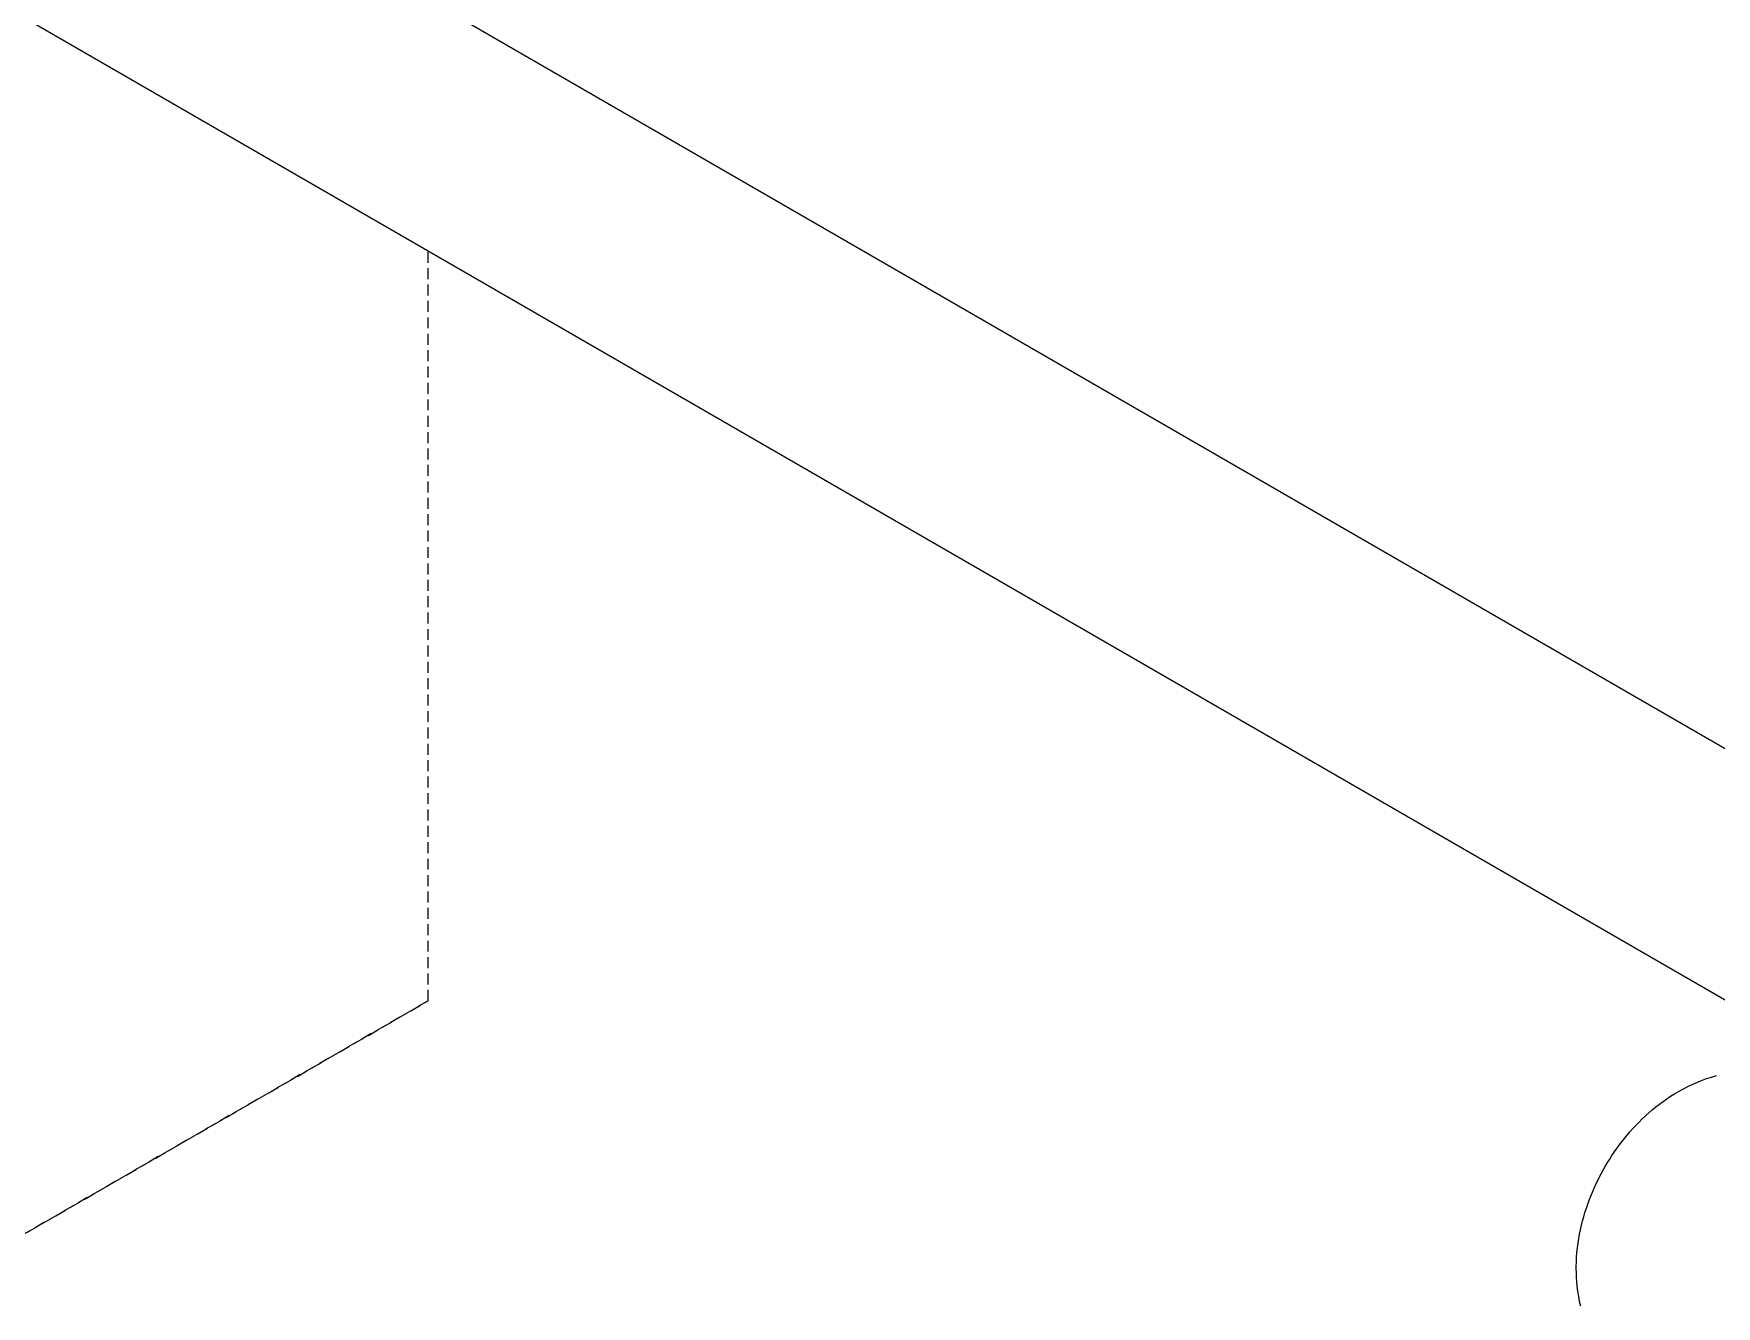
# Model space of a CAD drawing. Header units: millimetres. Extents: x -67 to 4862, y -244 to 3199.
# Drawn here: x 3671.2 to 3866.6, y 1250.4 to 1398.2 of the extents above; entities that cross this region are included whole.
import ezdxf

# ---------------------------------------------------------------- set-up
doc = ezdxf.new("R2010")
doc.units = ezdxf.units.MM
doc.linetypes.add('HIDDEN', pattern=[1.905, 1.27, -0.635])
doc.layers.add('ZANO_R', color=7, linetype='Continuous', lineweight=0)
doc.layers.add('ZANO_R_przerywana', color=7, linetype='HIDDEN', lineweight=0)

msp = doc.modelspace()

# ---------------------------------------------------------------- linework, layer by layer
at = {"layer": 'ZANO_R'}
for p, q in [((3199.18, 1701.13), (3885.18, 1305.07)), ((3194.79, 1674.48), (3880.84, 1278.39)), ((3863.83, 1276.19), (3864.36, 1276.42)), ((3864.36, 1276.42), (3864.91, 1276.64)), ((3864.91, 1276.64), (3865.47, 1276.85)), ((3865.47, 1276.85), (3866.04, 1277.03)), ((3866.04, 1277.03), (3866.62, 1277.2)), ((3860.44, 1274.21), (3860.87, 1274.51)), ((3860.87, 1274.51), (3861.31, 1274.8)), ((3861.31, 1274.8), (3861.76, 1275.08)), ((3861.76, 1275.08), (3862.3, 1275.4)), ((3862.3, 1275.4), (3862.8, 1275.68)), ((3862.8, 1275.68), (3863.31, 1275.94)), ((3863.31, 1275.94), (3863.83, 1276.19)), ((3858.01, 1272.17), (3858.39, 1272.52)), ((3858.39, 1272.52), (3858.77, 1272.87)), ((3858.77, 1272.87), (3859.18, 1273.22)), ((3859.18, 1273.22), (3859.59, 1273.56)), ((3859.59, 1273.56), (3860.01, 1273.89)), ((3860.01, 1273.89), (3860.44, 1274.21)), ((3856.26, 1270.29), (3856.59, 1270.68)), ((3856.59, 1270.68), (3856.93, 1271.06)), ((3856.93, 1271.06), (3857.28, 1271.43)), ((3857.28, 1271.43), (3857.64, 1271.8)), ((3857.64, 1271.8), (3858.01, 1272.17)), ((3854.77, 1268.32), (3855.05, 1268.73)), ((3855.05, 1268.73), (3855.34, 1269.12)), ((3855.34, 1269.12), (3855.64, 1269.52)), ((3855.64, 1269.52), (3855.94, 1269.9)), ((3855.94, 1269.9), (3856.26, 1270.29)), ((3853.5, 1266.29), (3853.74, 1266.71)), ((3853.74, 1266.71), (3853.99, 1267.12)), ((3853.99, 1267.12), (3854.24, 1267.52)), ((3854.24, 1267.52), (3854.5, 1267.93)), ((3854.5, 1267.93), (3854.77, 1268.32)), ((3852.62, 1264.58), (3852.84, 1265.02)), ((3852.84, 1265.02), (3853.05, 1265.45)), ((3853.05, 1265.45), (3853.27, 1265.87)), ((3853.27, 1265.87), (3853.5, 1266.29)), ((3851.68, 1262.28), (3851.86, 1262.75)), ((3851.86, 1262.75), (3852.04, 1263.22)), ((3852.04, 1263.22), (3852.23, 1263.68)), ((3852.23, 1263.68), (3852.42, 1264.13)), ((3852.42, 1264.13), (3852.62, 1264.58)), ((3851.08, 1260.32), (3851.22, 1260.82)), ((3851.22, 1260.82), (3851.36, 1261.32)), ((3851.36, 1261.32), (3851.52, 1261.8)), ((3851.52, 1261.8), (3851.68, 1262.28)), ((3850.64, 1258.27), (3850.73, 1258.79)), ((3850.73, 1258.79), (3850.84, 1259.31)), ((3850.84, 1259.31), (3850.95, 1259.82)), ((3850.95, 1259.82), (3851.08, 1260.32)), ((3850.43, 1256.67), (3850.49, 1257.21)), ((3850.49, 1257.21), (3850.56, 1257.74)), ((3850.56, 1257.74), (3850.64, 1258.27)), ((3850.35, 1255.02), (3850.36, 1255.57)), ((3850.35, 1254.81), (3850.35, 1255.02)), ((3850.36, 1255.57), (3850.39, 1256.12)), ((3850.39, 1256.12), (3850.43, 1256.67)), ((3850.36, 1254.29), (3850.35, 1254.81)), ((3850.38, 1253.78), (3850.36, 1254.29)), ((3850.41, 1253.26), (3850.38, 1253.78)), ((3850.46, 1252.75), (3850.41, 1253.26)), ((3850.53, 1252.16), (3850.46, 1252.75)), ((3850.63, 1251.57), (3850.53, 1252.16)), ((3850.74, 1250.99), (3850.63, 1251.57)), ((3850.87, 1250.41), (3850.74, 1250.99))]:
    msp.add_line(p, q, dxfattribs=at)
at = {"layer": 'ZANO_R_przerywana'}
for p, q in [((3716.98, 1285.89), (3716.98, 1372.99)), ((3716.98, 1285.89), (3716.98, 1366.55)), ((3716.98, 1285.89), (3314.09, 1053.28)), ((3314.09, 1053.28), (3716.98, 1285.89))]:
    msp.add_line(p, q, dxfattribs=at)

doc.saveas('drawing.dxf')
